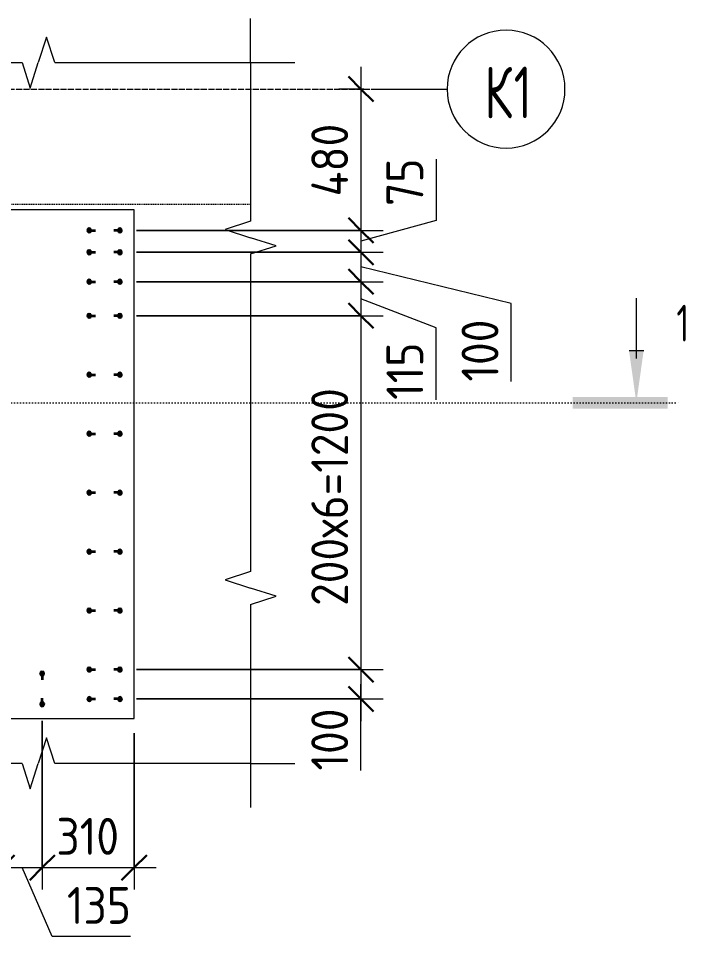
# Model space of a CAD drawing. Header units: millimetres. Extents: x -39853 to 12393, y -4903 to 80275.
# Drawn here: x -7339 to -5074, y 76309 to 79425 of the extents above; entities that cross this region are included whole.
import ezdxf

# ---------------------------------------------------------------- set-up
doc = ezdxf.new("R2010")
doc.units = ezdxf.units.MM
for name, pattern in [('01 Штриховая _4 мм_', [6, 3.5, -2.5]), ('02 Штрихпунктирная _20 мм_', [25, 20, -2.5, 0, -2.5]), ('04 Пунктир 10мм', [10, 0, -10])]:
    doc.linetypes.add(name, pattern=pattern)
for name, color, linetype, lineweight in [('AA_Dim', 7, 'Continuous', 9), ('AA_Dim-50', 7, 'Continuous', 9), ('AA_Oformlenie', 7, 'Continuous', 9), ('AA_Razrez', 7, 'Continuous', 9), ('AA_Vinoska', 7, 'Continuous', 9), ('AF_Stena_Опалубка', 253, 'Continuous', 20), ('KR_Armatura', 7, 'Continuous', 20), ('KR_Armatura_Tonkie', 7, 'Continuous', 20), ('KR_Fundament', 7, 'Continuous', 20), ('Оси', 7, 'Continuous', 9)]:
    doc.layers.add(name, color=color, linetype=linetype, lineweight=lineweight)
doc.styles.add('ISOCPEUR', font='isocpeur.ttf', dxfattribs={"width": 0.7, "height": 175})
doc.styles.add('ISOCPEUR_3', font='isocpeur.ttf', dxfattribs={"width": 0.7, "height": 125})
doc.styles.add('ISOCPEUR_4', font='isocpeur.ttf', dxfattribs={"width": 0.9, "height": 125})
doc.dimstyles.new('05_Округл_5мм__прозр_', dxfattribs={"dimscale": 304.8, "dimtxt": 124.497647, "dimasz": 0.278871, "dimexe": 0.246063, "dimexo": 0.164042, "dimgap": 0.016404, "dimtad": 1, "dimdec": 0, "dimrnd": 5, "dimdsep": 46, "dimtxsty": 'ISOCPEUR_4', "dimblk1": 'OBLIQUE', "dimblk2": 'OBLIQUE', "dimsah": 1, "dimcen": 0.09, "dimdle": 0.246063, "dimazin": 0, "dimtfac": 1, "dimtdec": 4, "dimtix": 1, "dimtmove": 0, "dimatfit": 3, "dimfxl": 1, "dimtvp": 1, "dimtolj": 1, "dimtzin": 0, "dimlwd": 18, "dimlwe": 18, "dimarcsym": 2})
doc.dimstyles.new('05_Округл_5мм__прозр__1', dxfattribs={"dimscale": 304.8, "dimtxt": 124.497647, "dimasz": 0.278871, "dimexe": 0.246063, "dimexo": 0.164042, "dimgap": 0.016404, "dimtad": 1, "dimdec": 0, "dimrnd": 5, "dimdsep": 46, "dimtxsty": 'ISOCPEUR_4', "dimblk1": 'OBLIQUE', "dimblk2": 'OBLIQUE', "dimsah": 1, "dimcen": 0.09, "dimdle": 0.246063, "dimazin": 0, "dimtfac": 1, "dimtdec": 4, "dimtix": 1, "dimtmove": 1, "dimatfit": 3, "dimfxl": 1, "dimtvp": 1, "dimtolj": 1, "dimtzin": 0, "dimlwd": 18, "dimlwe": 18, "dimarcsym": 2})

# ---------------------------------------------------------------- blocks, each defined once
blk = doc.blocks.new('265_Выпуск П одной длины _НесАрм_РабПлоск_ - В1 _d12_ t250-4071037-Схема расположения арматурных выпусков вундаментной плиты  в_о 14_1-К1')
at = {"layer": 'KR_Armatura_Tonkie', "lineweight": 35}
for points in [[(0, 0), (-0.8, 3), (-1.8, 4.2), (-4.4, 5.8), (-7.6, 5.8), (-10.2, 4.2), (-11.8, 1.6), (-12, 0), (-11.2, -3), (-9, -5.2), (-6, -6), (-3, -5.2), (-1.8, -4.2), (-0.2, -1.6)], [(103.8, 1.6), (103.2, 3), (101, 5.2), (98, 6), (95, 5.2), (92.8, 3), (92.2, 1.6), (92.7, -2.6), (92.8, -3), (95, -5.2), (98, -6), (99.6, -5.8), (102.2, -4.2), (103.8, -1.6)]]:
    blk.add_hatch(color=256, dxfattribs=at).paths.add_polyline_path(points)
at = {"layer": 'KR_Armatura'}
for centre in [(-6, 0), (98, 0)]:
    blk.add_circle(centre, 6, dxfattribs=at)
at = {"layer": 'KR_Armatura_Tonkie', "lineweight": 35}
for p, q in [((0, 0), (15, 0)), ((92, 0), (77, 0)), ((95.9, 6), (97.6, 6)), ((-3.9, -6), (-5.6, -6))]:
    blk.add_line(p, q, dxfattribs=at)
for centre, start, end in [((-6, 0), 360, 180), ((-6, 0), 180, 360), ((98, 0), 360, 180), ((98, 0), 180, 360)]:
    blk.add_arc(centre, 6, start, end, dxfattribs=at)
blk = doc.blocks.new('265_Выпуск П одной длины _НесАрм_РабПлоск_ - В1 _d12_ t250-V2-Схема расположения арматурных выпусков вундаментной плиты  в_о 14_1-К1')
at = {"layer": 'KR_Armatura_Tonkie', "lineweight": 35}
for points in [[(-6, 6), (-9, 5.2), (-10.2, 4.2), (-11.8, 1.6), (-12, 0), (-11.2, -3), (-9, -5.2), (-6, -6), (-3, -5.2), (-1.8, -4.2), (-0.2, -1.6), (0, 0), (-0.8, 3), (-1.8, 4.2), (-4.4, 5.8)], [(98, 6), (95, 5.2), (92.4, 1.9), (92.2, 1.6), (92.4, -1.9), (92.8, -3), (95, -5.2), (98, -6), (99.6, -5.8), (102.2, -4.2), (103.8, -1.6), (103.8, 1.6), (103.2, 3), (101, 5.2), (99.6, 5.8)]]:
    blk.add_hatch(color=256, dxfattribs=at).paths.add_polyline_path(points)
at = {"layer": 'KR_Armatura'}
for centre in [(-6, 0), (98, 0)]:
    blk.add_circle(centre, 6, dxfattribs=at)
at = {"layer": 'KR_Armatura_Tonkie', "lineweight": 35}
for p, q in [((0, 0), (15, 0)), ((92, 0), (77, 0))]:
    blk.add_line(p, q, dxfattribs=at)
for centre, start, end in [((-6, 0), 360, 180), ((-6, 0), 180, 360), ((98, 0), 360, 180), ((98, 0), 180, 360)]:
    blk.add_arc(centre, 6, start, end, dxfattribs=at)
blk = doc.blocks.new('011_Прямоугольник обрыва _ЭлУзла_ - 011_Прямоугольник обрыва _ЭлУзла_-4164716-Схема расположения арматурных выпусков вундаментной плиты  в_о 14_1-К1')
at = {"layer": 'AA_Oformlenie'}
for p, q in [((0, -538.1), (0, 0)), ((0, 0), (665.3, 0)), ((776.6, 0), (2105.8, 0)), ((2217.1, 0), (2881.1, 0)), ((2881.1, 0), (2881.1, -538.1)), ((0, -1726.9), (0, -649.4)), ((2881.1, -649.4), (2881.1, -1726.9)), ((0, -2377.6), (0, -1838.2)), ((2881.1, -1838.2), (2881.1, -2377.6)), ((665.3, -2377.6), (0, -2377.6)), ((2105.8, -2377.6), (776.6, -2377.6)), ((2881.1, -2377.6), (2217.1, -2377.6))]:
    blk.add_line(p, q, dxfattribs=at)
blk = doc.blocks.new('Ось сетки - d_4мм-2765513-Схема расположения арматурных выпусков вундаментной плиты  в_о 14_1-К1')
at = {"layer": 'Оси'}
for start, end in [(360, 180), (360, 180), (180, 360), (180, 360)]:
    blk.add_arc((0, 0), 4, start, end, dxfattribs=at)
blk = doc.blocks.new('Разрез - Номер узла_ спереди-394134-Схема расположения арматурных выпусков вундаментной плиты  в_о 14_1-К1')
at = {"layer": 'AA_Razrez'}
for points in [[(7.329, 0.404), (7.329, -0.394), (0.873, -0.394), (0.873, 0.404)], [(3.497, -3.533), (2.503, -3.533), (3, 0)]]:
    blk.add_hatch(color=256, dxfattribs=at).paths.add_polyline_path(points)
for p, q in [((3, -3), (3, -7.096)), ((2.503, -3.533), (3.497, -3.533))]:
    blk.add_line(p, q, dxfattribs=at)
blk = doc.blocks.new('DIMBLOCK66-Схема расположения арматурных выпусков вундаментной плиты  в_о 14_1-К1')
at = {"layer": 'AA_Dim-50', "lineweight": 18}
for p, q in [((-7393.7, 77042), (-7393.7, 76468.9)), ((-7393.7, 76543.9), (-7393.7, 77042)), ((-7257.7, 77042), (-7257.7, 76468.9)), ((-7257.7, 76543.9), (-7257.7, 77042)), ((-7393.7, 76543.9), (-7257.7, 76543.9)), ((-7223.9, 76309.5), (-7325.7, 76543.9)), ((-6958.4, 76309.5), (-7223.9, 76309.5))]:
    blk.add_line(p, q, dxfattribs=at)
at = {"layer": 'AA_Dim-50', "lineweight": 30}
for p, q in [((-7393.7, 76543.9), (-7351.2, 76586.4)), ((-7257.7, 76543.9), (-7215.2, 76586.4)), ((-7393.7, 76543.9), (-7436.2, 76501.4)), ((-7257.7, 76543.9), (-7300.2, 76501.4))]:
    blk.add_line(p, q, dxfattribs=at)
at = {"layer": 'AA_Dim-50', "color": 0, "lineweight": 18, "insert": (-7173.9, 76477.8), "char_height": 125, "width": 258.572, "attachment_point": 1, "line_spacing_factor": 1.149209, "style": 'ISOCPEUR_4'}
blk.add_mtext('135', dxfattribs=at)
blk = doc.blocks.new('_Oblique')
at = {"color": 0, "linetype": 'ByBlock', "lineweight": -2}
blk.add_line((-0.5, -0.5), (0.5, 0.5), dxfattribs=at)
blk = doc.blocks.new('DIMBLOCK67-Схема расположения арматурных выпусков вундаментной плиты  в_о 14_1-К1')
at = {"layer": 'AA_Dim-50', "lineweight": 18}
for p, q in [((-7257.7, 77042), (-7257.7, 76468.9)), ((-7257.7, 76543.9), (-7257.7, 77042)), ((-6945.7, 77000), (-6945.7, 76468.9)), ((-6945.7, 76543.9), (-6945.7, 77000)), ((-7257.7, 76543.9), (-6870.7, 76543.9))]:
    blk.add_line(p, q, dxfattribs=at)
at = {"layer": 'AA_Dim-50', "lineweight": 30}
for p, q in [((-7257.7, 76543.9), (-7215.2, 76586.4)), ((-6945.7, 76543.9), (-6903.2, 76586.4)), ((-7257.7, 76543.9), (-7300.2, 76501.4)), ((-6945.7, 76543.9), (-6988.2, 76501.4))]:
    blk.add_line(p, q, dxfattribs=at)
at = {"layer": 'AA_Dim-50', "color": 0, "lineweight": 18, "insert": (-7209.5, 76712.2), "char_height": 125, "width": 258.572, "attachment_point": 1, "line_spacing_factor": 1.149209, "style": 'ISOCPEUR_4'}
blk.add_mtext('310', dxfattribs=at)
blk = doc.blocks.new('DIMBLOCK68-Схема расположения арматурных выпусков вундаментной плиты  в_о 14_1-К1')
at = {"layer": 'AA_Dim-50', "lineweight": 18}
for p, q in [((-6176.2, 79260), (-6176.2, 78705.5)), ((-6166.1, 79185), (-6251.2, 79185)), ((-6176.2, 79185), (-6166.1, 79185)), ((-6938.1, 78705.5), (-6101.2, 78705.5)), ((-6176.2, 78705.5), (-6938.1, 78705.5))]:
    blk.add_line(p, q, dxfattribs=at)
at = {"layer": 'AA_Dim-50', "lineweight": 30}
for p, q in [((-6176.2, 79185), (-6218.7, 79227.5)), ((-6176.2, 79185), (-6133.7, 79142.5)), ((-6176.2, 78705.5), (-6218.7, 78748)), ((-6176.2, 78705.5), (-6133.7, 78663))]:
    blk.add_line(p, q, dxfattribs=at)
at = {"layer": 'AA_Dim-50', "color": 0, "lineweight": 18, "insert": (-6344.5, 78820.7), "char_height": 125, "width": 298.794, "attachment_point": 1, "rotation": 90, "line_spacing_factor": 1.149209, "style": 'ISOCPEUR_4'}
blk.add_mtext('480', dxfattribs=at)
blk = doc.blocks.new('DIMBLOCK69-Схема расположения арматурных выпусков вундаментной плиты  в_о 14_1-К1')
at = {"layer": 'AA_Dim-50', "lineweight": 18}
for p, q in [((-5921.2, 78946.7), (-5921.2, 78738.7)), ((-5921.2, 78738.7), (-6176.2, 78668.5)), ((-6938.1, 78705.5), (-6101.2, 78705.5)), ((-6176.2, 78705.5), (-6938.1, 78705.5)), ((-6176.2, 78705.5), (-6176.2, 78631.5)), ((-6938.1, 78631.5), (-6101.2, 78631.5)), ((-6176.2, 78631.5), (-6938.1, 78631.5))]:
    blk.add_line(p, q, dxfattribs=at)
at = {"layer": 'AA_Dim-50', "lineweight": 30}
for p, q in [((-6176.2, 78705.5), (-6218.7, 78748)), ((-6176.2, 78705.5), (-6133.7, 78663)), ((-6176.2, 78631.5), (-6218.7, 78674)), ((-6176.2, 78631.5), (-6133.7, 78589))]:
    blk.add_line(p, q, dxfattribs=at)
at = {"layer": 'AA_Dim-50', "color": 0, "lineweight": 18, "insert": (-6089.5, 78788.7), "char_height": 125, "width": 189.619, "attachment_point": 1, "rotation": 90, "line_spacing_factor": 1.149209, "style": 'ISOCPEUR_4'}
blk.add_mtext('75', dxfattribs=at)
blk = doc.blocks.new('DIMBLOCK70-Схема расположения арматурных выпусков вундаментной плиты  в_о 14_1-К1')
at = {"layer": 'AA_Dim-50', "lineweight": 30}
for p, q in [((-6176.2, 78631.5), (-6218.7, 78674)), ((-6176.2, 78631.5), (-6133.7, 78589)), ((-6176.2, 78531.5), (-6218.7, 78574)), ((-6176.2, 78531.5), (-6133.7, 78489))]:
    blk.add_line(p, q, dxfattribs=at)
at = {"layer": 'AA_Dim-50', "lineweight": 18}
for p, q in [((-6938.1, 78631.5), (-6101.2, 78631.5)), ((-6176.2, 78631.5), (-6938.1, 78631.5)), ((-6176.2, 78631.5), (-6176.2, 78531.5)), ((-5666.2, 78458), (-6176.2, 78581.5)), ((-6938.1, 78531.5), (-6101.2, 78531.5)), ((-6176.2, 78531.5), (-6938.1, 78531.5)), ((-5666.2, 78192.5), (-5666.2, 78458))]:
    blk.add_line(p, q, dxfattribs=at)
at = {"layer": 'AA_Dim-50', "color": 0, "lineweight": 18, "insert": (-5834.5, 78192.5), "char_height": 125, "width": 258.572, "attachment_point": 1, "rotation": 90, "line_spacing_factor": 1.149209, "style": 'ISOCPEUR_4'}
blk.add_mtext('100', dxfattribs=at)
blk = doc.blocks.new('DIMBLOCK71-Схема расположения арматурных выпусков вундаментной плиты  в_о 14_1-К1')
at = {"layer": 'AA_Dim-50', "lineweight": 30}
for p, q in [((-6176.2, 78531.5), (-6218.7, 78574)), ((-6176.2, 78531.5), (-6133.7, 78489)), ((-6176.2, 78415.9), (-6218.7, 78458.4)), ((-6176.2, 78415.9), (-6133.7, 78373.4))]:
    blk.add_line(p, q, dxfattribs=at)
at = {"layer": 'AA_Dim-50', "lineweight": 18}
for p, q in [((-6938.1, 78531.5), (-6101.2, 78531.5)), ((-6176.2, 78531.5), (-6938.1, 78531.5)), ((-6176.2, 78531.5), (-6176.2, 78415.9)), ((-5921.2, 78374.5), (-6176.2, 78473.7)), ((-6938.1, 78415.9), (-6101.2, 78415.9)), ((-6176.2, 78415.9), (-6938.1, 78415.9)), ((-5921.2, 78130.5), (-5921.2, 78374.5))]:
    blk.add_line(p, q, dxfattribs=at)
at = {"layer": 'AA_Dim-50', "color": 0, "lineweight": 18, "insert": (-6089.5, 78130.5), "char_height": 125, "width": 232.715, "attachment_point": 1, "rotation": 90, "line_spacing_factor": 1.149209, "style": 'ISOCPEUR_4'}
blk.add_mtext('115', dxfattribs=at)
blk = doc.blocks.new('DIMBLOCK72-Схема расположения арматурных выпусков вундаментной плиты  в_о 14_1-К1')
at = {"layer": 'AA_Dim-50', "lineweight": 30}
for p, q in [((-6176.2, 78415.9), (-6218.7, 78458.4)), ((-6176.2, 78415.9), (-6133.7, 78373.4)), ((-6176.2, 77215.7), (-6218.7, 77258.2)), ((-6176.2, 77215.7), (-6133.7, 77173.2))]:
    blk.add_line(p, q, dxfattribs=at)
at = {"layer": 'AA_Dim-50', "lineweight": 18}
for p, q in [((-6938.1, 78415.9), (-6101.2, 78415.9)), ((-6176.2, 78415.9), (-6938.1, 78415.9)), ((-6176.2, 78415.9), (-6176.2, 77215.7)), ((-6938.1, 77215.7), (-6101.2, 77215.7)), ((-6176.2, 77215.7), (-6938.1, 77215.7))]:
    blk.add_line(p, q, dxfattribs=at)
at = {"layer": 'AA_Dim-50', "color": 0, "lineweight": 18, "insert": (-6344.5, 77431.5), "char_height": 125, "width": 922.24, "attachment_point": 1, "rotation": 90, "line_spacing_factor": 1.149209, "style": 'ISOCPEUR_4'}
blk.add_mtext('200х6=1200', dxfattribs=at)
blk = doc.blocks.new('DIMBLOCK73-Схема расположения арматурных выпусков вундаментной плиты  в_о 14_1-К1')
at = {"layer": 'AA_Dim-50', "lineweight": 30}
for p, q in [((-6176.2, 77215.7), (-6218.7, 77258.2)), ((-6176.2, 77215.7), (-6133.7, 77173.2)), ((-6176.2, 77116), (-6218.7, 77158.5)), ((-6176.2, 77116), (-6133.7, 77073.5))]:
    blk.add_line(p, q, dxfattribs=at)
at = {"layer": 'AA_Dim-50', "lineweight": 18}
for p, q in [((-6938.1, 77215.7), (-6101.2, 77215.7)), ((-6176.2, 77215.7), (-6938.1, 77215.7)), ((-6176.2, 77215.7), (-6176.2, 77041)), ((-6176.2, 77138.5), (-6176.2, 77165.8)), ((-6937.7, 77116), (-6101.2, 77116)), ((-6176.2, 77116), (-6937.7, 77116)), ((-6176.2, 76873), (-6176.2, 77138.5))]:
    blk.add_line(p, q, dxfattribs=at)
at = {"layer": 'AA_Dim-50', "color": 0, "lineweight": 18, "insert": (-6344.5, 76873), "char_height": 125, "width": 258.572, "attachment_point": 1, "rotation": 90, "line_spacing_factor": 1.149209, "style": 'ISOCPEUR_4'}
blk.add_mtext('100', dxfattribs=at)

msp = doc.modelspace()

# ---------------------------------------------------------------- linework, layer by layer
at = {"layer": 'AA_Razrez', "linetype": '04 Пунктир 10мм'}
msp.add_line((-11027.954, 78120.8608), (-5091.5028, 78120.8608), dxfattribs=at)
at = {"layer": 'AA_Vinoska'}
for p, q in [((-6550.7214, 79274.9563), (-6550.7214, 79424.9563)), ((-7242.8436, 79361.6064), (-7270.9979, 79274.9563)), ((-7214.6893, 79274.9563), (-7242.8436, 79361.6064)), ((-7325.9979, 79274.9563), (-7298.4979, 79188.3538)), ((-7298.4979, 79188.3538), (-7270.9979, 79274.9563)), ((-6550.7214, 79274.9563), (-6400.7214, 79274.9563)), ((-6550.7214, 78736.8638), (-6637.3716, 78708.7095)), ((-6637.3716, 78708.7095), (-6550.7214, 78680.5551)), ((-6464.1189, 78653.0551), (-6550.7214, 78680.5551)), ((-6550.7214, 78625.5551), (-6464.1189, 78653.0551)), ((-6550.7214, 77548.0615), (-6637.3716, 77519.9071)), ((-6637.3716, 77519.9071), (-6550.7214, 77491.7528)), ((-6464.1189, 77464.2528), (-6550.7214, 77491.7528)), ((-6550.7214, 77436.7528), (-6464.1189, 77464.2528)), ((-7242.8436, 76984.0018), (-7270.9979, 76897.3516)), ((-7214.6893, 76897.3516), (-7242.8436, 76984.0018)), ((-7325.9979, 76897.3516), (-7298.4979, 76810.7491)), ((-7298.4979, 76810.7491), (-7270.9979, 76897.3516)), ((-6550.7214, 76897.3516), (-6400.7214, 76897.3516)), ((-6550.7214, 76897.3516), (-6550.7214, 76747.3516))]:
    msp.add_line(p, q, dxfattribs=at)
at = {"layer": 'AF_Stena_Опалубка', "linetype": '01 Штриховая _4 мм_'}
msp.add_line((-9431.8275, 78794.9563), (-6550.7214, 78794.9563), dxfattribs=at)
at = {"layer": 'KR_Fundament'}
for p, q in [((-6945.7214, 78774.9563), (-9175.7214, 78774.9563)), ((-6945.7214, 77049.9563), (-6945.7214, 78774.9563)), ((-9175.7214, 77049.9563), (-6945.7214, 77049.9563))]:
    msp.add_line(p, q, dxfattribs=at)
at = {"layer": 'Оси', "linetype": '02 Штрихпунктирная _20 мм_'}
msp.add_line((-9354.0587, 79184.9563), (-6133.6469, 79184.9563), dxfattribs=at)
at = {"layer": 'Оси'}
msp.add_line((-6133.6469, 79184.9563), (-5883.6469, 79184.9563), dxfattribs=at)

# ---------------------------------------------------------------- block references
at = {"layer": 'AA_Oformlenie'}
msp.add_blockref('011_Прямоугольник обрыва _ЭлУзла_ - 011_Прямоугольник обрыва _ЭлУзла_-4164716-Схема расположения арматурных выпусков вундаментной плиты  в_о 14_1-К1', (-9431.8275, 79274.9563), dxfattribs=at)
at = {"layer": 'AA_Razrez', "xscale": 49.99999999999998, "yscale": 49.99999999999998, "zscale": 49.99999999999998, "rotation": 180}
msp.add_blockref('Разрез - Номер узла_ спереди-394134-Схема расположения арматурных выпусков вундаментной плиты  в_о 14_1-К1', (-5091.5028, 78120.8608), dxfattribs=at)
at = {"layer": 'KR_Armatura_Tonkie', "lineweight": 35}
for name, p, rotation in [('265_Выпуск П одной длины _НесАрм_РабПлоск_ - В1 _d12_ t250-V2-Схема расположения арматурных выпусков вундаментной плиты  в_о 14_1-К1', (-7000.1171, 78705.4563), 180), ('265_Выпуск П одной длины _НесАрм_РабПлоск_ - В1 _d12_ t250-V2-Схема расположения арматурных выпусков вундаментной плиты  в_о 14_1-К1', (-7000.1171, 78631.4563), 180), ('265_Выпуск П одной длины _НесАрм_РабПлоск_ - В1 _d12_ t250-V2-Схема расположения арматурных выпусков вундаментной плиты  в_о 14_1-К1', (-7000.1171, 78531.4726), 180), ('265_Выпуск П одной длины _НесАрм_РабПлоск_ - В1 _d12_ t250-V2-Схема расположения арматурных выпусков вундаментной плиты  в_о 14_1-К1', (-7000.1171, 78415.8545), 180), ('265_Выпуск П одной длины _НесАрм_РабПлоск_ - В1 _d12_ t250-V2-Схема расположения арматурных выпусков вундаментной плиты  в_о 14_1-К1', (-7000.1171, 78215.8545), 180), ('265_Выпуск П одной длины _НесАрм_РабПлоск_ - В1 _d12_ t250-V2-Схема расположения арматурных выпусков вундаментной плиты  в_о 14_1-К1', (-7000.1171, 78015.8545), 180), ('265_Выпуск П одной длины _НесАрм_РабПлоск_ - В1 _d12_ t250-V2-Схема расположения арматурных выпусков вундаментной плиты  в_о 14_1-К1', (-7000.1171, 77815.8545), 180), ('265_Выпуск П одной длины _НесАрм_РабПлоск_ - В1 _d12_ t250-V2-Схема расположения арматурных выпусков вундаментной плиты  в_о 14_1-К1', (-7000.1171, 77615.8545), 180), ('265_Выпуск П одной длины _НесАрм_РабПлоск_ - В1 _d12_ t250-V2-Схема расположения арматурных выпусков вундаментной плиты  в_о 14_1-К1', (-7000.1171, 77415.8545), 180), ('265_Выпуск П одной длины _НесАрм_РабПлоск_ - В1 _d12_ t250-4071037-Схема расположения арматурных выпусков вундаментной плиты  в_о 14_1-К1', (-7257.7214, 77195.9563), 270), ('265_Выпуск П одной длины _НесАрм_РабПлоск_ - В1 _d12_ t250-V2-Схема расположения арматурных выпусков вундаментной плиты  в_о 14_1-К1', (-7000.1171, 77215.6862), 180), ('265_Выпуск П одной длины _НесАрм_РабПлоск_ - В1 _d12_ t250-V2-Схема расположения арматурных выпусков вундаментной плиты  в_о 14_1-К1', (-6999.7214, 77115.9563), 180)]:
    msp.add_blockref(name, p, dxfattribs=dict(at, rotation=rotation))
at = {"layer": 'Оси', "xscale": 49.99999999999998, "yscale": 49.99999999999998, "zscale": 49.99999999999998, "rotation": 269.9999999999994}
msp.add_blockref('Ось сетки - d_4мм-2765513-Схема расположения арматурных выпусков вундаментной плиты  в_о 14_1-К1', (-5683.6469, 79184.9563), dxfattribs=at)

# ---------------------------------------------------------------- texts
at = {"layer": 'AA_Razrez', "insert": (-5105.5316, 78453.2064), "char_height": 125, "width": 53.312219, "attachment_point": 1, "style": 'ISOCPEUR_3'}
msp.add_mtext('\\fISOCPEUR|b0|i0|c204|p34|;\\W.7;1', dxfattribs=at)
at = {"layer": 'Оси', "char_height": 175, "attachment_point": 1, "style": 'ISOCPEUR'}
for s, insert, width in [('\\fISOCPEUR|b0|i0|c204|p34|;\\W.7;К', (-5757.0833, 79261.156), 120.653969), ('\\fISOCPEUR|b0|i0|c204|p34|;\\W.7;1', (-5657.5339, 79261.156), 75.759469)]:
    msp.add_mtext(s, dxfattribs=dict(at, insert=insert, width=width))

# ---------------------------------------------------------------- dimensions: what is measured, and where the dimension line sits
at = {"layer": 'AA_Dim', "lineweight": 18}
for base, p1, p2, override, picture, middle in [((-6176.1894026202, 78705.4562929967), (-6116.0853262194, 79184.9562929968), (-6988.1171242063, 78705.4562929967), {"dimpost": '<>', "dimfxl": 995.16818}, 'DIMBLOCK68-Схема расположения арматурных выпусков вундаментной плиты  в_о 14_1-К1', (-6243.6894026202, 78945.2062929968)), ((-6176.1894, 77215.6862), (-6988.1171, 78415.8545), (-6988.1171, 77215.6862), {"dimpost": '200х6=<>', "dimfxl": 1200.168283}, 'DIMBLOCK72-Схема расположения арматурных выпусков вундаментной плиты  в_о 14_1-К1', (-6243.6894, 77815.7703))]:
    dim = msp.add_linear_dim(base=base, p1=p1, p2=p2, angle=90, dimstyle='05_Округл_5мм__прозр_', override=override, dxfattribs=at)
    dim.commit()
    dim.dimension.update_dxf_attribs({"geometry": picture, "text_midpoint": middle})
for base, p1, p2, override, picture, middle in [((-6176.1894, 78631.4563), (-6988.1171, 78705.4563), (-6988.1171, 78631.4563), {"dimpost": '<>', "dimfxl": 74}, 'DIMBLOCK69-Схема расположения арматурных выпусков вундаментной плиты  в_о 14_1-К1', (-6006.163, 78883.4637)), ((-6176.1894, 78531.4726), (-6988.1171, 78631.4563), (-6988.1171, 78531.4726), {"dimpost": '<>', "dimfxl": 99.983684}, 'DIMBLOCK70-Схема расположения арматурных выпусков вундаментной плиты  в_о 14_1-К1', (-5751.163, 78321.7637)), ((-6176.1894, 78415.8545), (-6988.1171, 78531.4726), (-6988.1171, 78415.8545), {"dimpost": '<>', "dimfxl": 115.618122}, 'DIMBLOCK71-Схема расположения арматурных выпусков вундаментной плиты  в_о 14_1-К1', (-6006.163, 78246.9027)), ((-6176.1894, 77115.9563), (-6988.1171, 77215.6862), (-6987.7214, 77115.9563), {"dimpost": '<>', "dimfxl": 99.730696}, 'DIMBLOCK73-Схема расположения арматурных выпусков вундаментной плиты  в_о 14_1-К1', (-6261.163, 77002.3342))]:
    dim = msp.add_linear_dim(base=base, p1=p1, p2=p2, angle=90, dimstyle='05_Округл_5мм__прозр__1', override=override, dxfattribs=at)
    dim.commit()
    dim.dimension.update_dxf_attribs({"geometry": picture, "text_midpoint": middle, "dimtype": 160, "text_rotation": 90})
dim = msp.add_linear_dim(base=(-7257.7214, 76543.8559), p1=(-7393.7214, 77091.9563), p2=(-7257.7214, 77091.9563), dimstyle='05_Округл_5мм__прозр__1', override={"dimpost": '<>', "dimfxl": 136}, dxfattribs=at)
dim.commit()
dim.dimension.update_dxf_attribs({"geometry": 'DIMBLOCK66-Схема расположения арматурных выпусков вундаментной плиты  в_о 14_1-К1', "text_midpoint": (-7044.6363, 76394.4418), "dimtype": 160})
dim = msp.add_linear_dim(base=(-6945.7214, 76543.8559), p1=(-7257.7214, 77091.9563), p2=(-6945.7214, 77049.9563), dimstyle='05_Округл_5мм__прозр_', override={"dimpost": '<>', "dimfxl": 314.814231}, dxfattribs=at)
dim.commit()
dim.dimension.update_dxf_attribs({"geometry": 'DIMBLOCK67-Схема расположения арматурных выпусков вундаментной плиты  в_о 14_1-К1', "text_midpoint": (-7101.7214, 76611.3559)})

doc.saveas('drawing.dxf')
